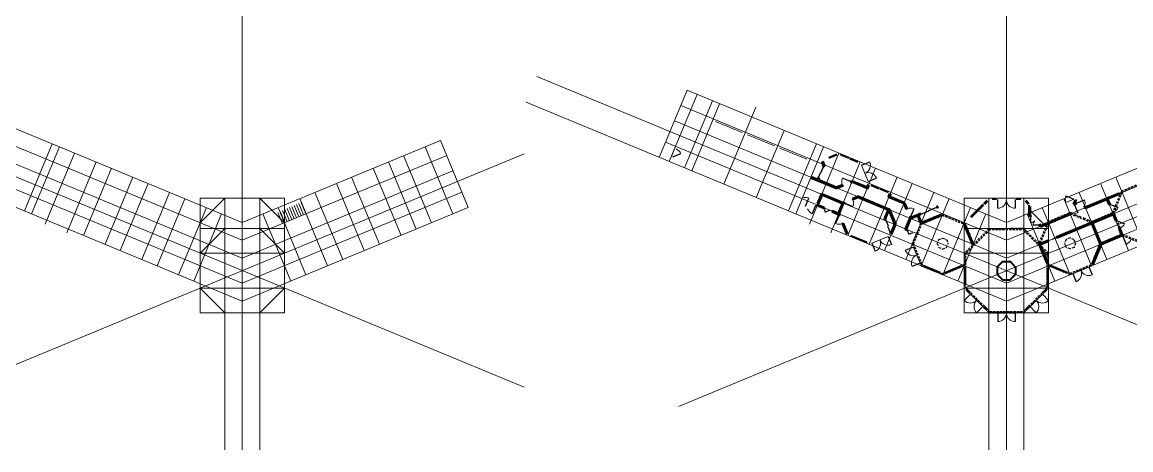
# Model space of a CAD drawing. Header units: inches. Extents: x 2775 to 35798, y 1675 to 10350.
# Drawn here: x 21073 to 25642, y 3122 to 4886 of the extents above; entities that cross this region are included whole.
import ezdxf

# ---------------------------------------------------------------- set-up
doc = ezdxf.new("R2010")
doc.units = ezdxf.units.IN
doc.header["$LTSCALE"] = 0.5
doc.header["$MEASUREMENT"] = 0
doc.linetypes.add('HIDDEN', pattern=[0.375, 0.25, -0.125])
for name, color, linetype, lineweight in [('DOORS', 7, 'CONTINUOUS', 30), ('INT WALLS', 7, 'CONTINUOUS', 40), ('LAYOUT', 6, 'CONTINUOUS', 9), ('MILLWORK', 7, 'CONTINUOUS', 20), ('ROOF BEAMS', 3, 'HIDDEN', 30)]:
    doc.layers.add(name, color=color, linetype=linetype, lineweight=lineweight)

msp = doc.modelspace()

# ---------------------------------------------------------------- linework, layer by layer
at = {"layer": 'DOORS', "lineweight": 20, "ltscale": 75}
for p, q in [((23929.60991, 4476.52683), (24040.48292, 4430.62286)), ((24062.61392, 4421.46011), (24173.48694, 4375.55614)), ((24195.82937, 4366.30586), (24306.70239, 4320.40188))]:
    msp.add_line(p, q, dxfattribs=at)
at = {"layer": 'DOORS', "lineweight": 9, "ltscale": 50}
for p, q in [((23748.71741, 4332.15127), (23762.48859, 4365.41318)), ((24429.49159, 4342.27494), (24396.23241, 4328.49717)), ((24480.33808, 4328.51803), (24447.07619, 4342.28928)), ((24431.78788, 4336.73175), (24398.5287, 4322.95397)), ((24478.04287, 4322.97439), (24444.78099, 4336.74563)), ((24515.92446, 4307.29047), (24482.66257, 4321.06171)), ((24518.21967, 4312.83412), (24484.95778, 4326.60536)), ((24560.15903, 4229.20602), (24532.58644, 4295.71732)), ((24570.268, 4211.27985), (24603.52991, 4197.50868)), ((24572.5632, 4216.8235), (24605.82511, 4203.05233)), ((24608.14962, 4195.59602), (24641.41153, 4181.82484)), ((24610.44482, 4201.13967), (24643.70673, 4187.36849)), ((25093.17009, 4160.09733), (25165.17009, 4160.10906)), ((25170.17009, 4160.10988), (25188.17009, 4160.11281)), ((24981.01239, 4083.88631), (25031.93991, 4134.78216)), ((24985.25371, 4079.64235), (25036.18123, 4130.5382)), ((25035.47655, 4138.3166), (25048.20843, 4151.04056)), ((25039.72622, 4134.06428), (25052.4581, 4146.78824)), ((25170.1724, 4154.10988), (25188.1724, 4154.11281)), ((25218.63805, 4134.28418), (25205.90204, 4147.00394)), ((25222.88771, 4138.51981), (25210.1517, 4151.23957)), ((24486.15429, 4001.67391), (24552.67811, 3974.13163)), ((24488.44894, 4007.21779), (24554.97279, 3979.67549)), ((24641.43493, 4001.68927), (24574.9165, 3974.13384)), ((24773.4279, 3891.94554), (24745.85527, 3958.45682)), ((24855.61553, 3848.70859), (24789.09162, 3876.25102)), ((24857.91021, 3854.25246), (24791.3864, 3881.79485)), ((24941.9731, 3881.76683), (24875.55811, 3854.2542)), ((24944.29171, 3876.23287), (24877.85388, 3848.71079)), ((24955.45168, 3873.75273), (24955.46341, 3801.75273)), ((24961.45168, 3873.75371), (24961.46341, 3801.75371)), ((25314.32638, 3876.28882), (25380.77253, 3848.78681)), ((25316.64332, 3881.82347), (25383.06663, 3854.33092)), ((25402.98133, 3848.78349), (25469.49626, 3876.34758)), ((24964.69101, 3779.59246), (24977.42425, 3766.86985)), ((24968.93202, 3783.83673), (24981.66526, 3771.11413)), ((24980.96127, 3763.3358), (25031.89422, 3712.44539)), ((25226.76733, 3712.46291), (25277.68348, 3763.36992)), ((25276.97516, 3771.14624), (25289.70411, 3783.8729)), ((25281.2193, 3766.9051), (25293.94837, 3779.63188)), ((25035.43123, 3708.91133), (25048.16447, 3696.18873)), ((25039.67224, 3713.1556), (25052.40548, 3700.433)), ((25206.25802, 3700.4418), (25218.98707, 3713.16857)), ((25210.50228, 3696.20078), (25223.23135, 3708.92756))]:
    msp.add_line(p, q, dxfattribs=at)
at = {"layer": 'DOORS', "ltscale": 50}
for p, q in [((23754.26106, 4329.85607), (23787.51847, 4343.63809)), ((24532.58644, 4295.71732), (24565.84209, 4309.50361)), ((24354.60476, 4245.75883), (24362.519, 4264.87431)), ((24364.5544, 4263.8157), (24375.00171, 4289.04938)), ((24486.95482, 4227.93418), (24453.69473, 4241.70966)), ((24560.15903, 4229.20602), (24593.41468, 4242.99232)), ((24301.00056, 4126.81514), (24314.66545, 4160.12052)), ((25374.43896, 4169.5925), (25407.70087, 4155.82132)), ((24342.97832, 4128.97931), (24329.10977, 4095.75823)), ((24376.42193, 4118.0462), (24383.31294, 4101.41749)), ((24463.14761, 4139.38159), (24496.3457, 4125.63179)), ((24747.33621, 4116.32511), (24733.56933, 4083.06148)), ((24808.93118, 4109.0305), (24842.19041, 4122.80824)), ((24983.12887, 4081.76851), (25034.0564, 4132.66436)), ((25037.59303, 4136.1988), (25050.32491, 4148.92276)), ((25070.17125, 4157.08047), (25088.17125, 4157.08741)), ((25093.17241, 4154.08933), (25093.17241, 4118.08933)), ((25165.1724, 4154.11706), (25165.1724, 4118.11706)), ((25170.17124, 4157.11899), (25188.17124, 4157.12592)), ((25208.02687, 4149.12176), (25220.73373, 4136.3728)), ((25410.02262, 4132.84368), (25423.80036, 4099.58449)), ((25417.74411, 4138.91317), (25450.99975, 4152.69948)), ((25555.39478, 4134.84647), (25588.65665, 4121.0753)), ((24399.56437, 4108.4647), (24382.93566, 4101.57369)), ((24438.414, 4088.54222), (24424.64721, 4055.27883)), ((24631.17977, 4071.25115), (24641.94809, 4045.27556)), ((24776.57586, 4093.27412), (24809.83509, 4107.05187)), ((25229.19112, 4083.11186), (25229.19112, 4059.11186)), ((25582.92639, 4068.31514), (25616.17249, 4054.50566)), ((24639.59642, 4044.32731), (24650.28132, 4018.55294)), ((24720.47369, 4027.55228), (24727.33526, 4010.99461)), ((25263.15391, 4049.19241), (25239.15391, 4049.19241)), ((24487.30338, 4004.45014), (24553.82977, 3976.914)), ((24641.43309, 4001.69352), (24655.22053, 3968.43835)), ((24727.33526, 4010.99461), (24743.89293, 4017.85618)), ((25319.03934, 3991.43526), (25352.29672, 4005.21727)), ((25608.80291, 4002.73114), (25622.58951, 3969.4748)), ((24574.91213, 3974.14426), (24588.69957, 3940.88909)), ((24745.85957, 3958.4586), (24712.5999, 3944.68199)), ((24773.43839, 3891.94989), (24740.17873, 3878.17328)), ((24790.24082, 3879.02715), (24856.76721, 3851.49101)), ((24876.70165, 3851.49298), (24943.15602, 3878.94397)), ((24958.45168, 3873.75322), (24958.46341, 3801.75322)), ((25300.18307, 3801.77333), (25300.17134, 3873.77333)), ((25381.92392, 3851.56936), (25315.46154, 3879.00013)), ((25402.98156, 3848.78359), (25416.75817, 3815.52393)), ((25469.49027, 3876.36242), (25483.26687, 3843.10276)), ((24980.96775, 3763.34229), (24955.51191, 3737.88645)), ((24966.81854, 3781.72162), (24979.55136, 3768.9986)), ((25277.66571, 3763.38764), (25303.12155, 3737.93179)), ((25279.07774, 3769.04504), (25291.80076, 3781.77786)), ((25031.89905, 3712.45021), (25006.4432, 3686.99437)), ((25037.55645, 3711.03818), (25050.28927, 3698.31516)), ((25208.3943, 3698.30713), (25221.11732, 3711.03995)), ((25218.99518, 3713.16046), (25223.23946, 3708.91945)), ((25226.77363, 3712.45635), (25252.22947, 3687.0005)), ((25070.33436, 3690.01574), (25088.33436, 3690.02267)), ((25093.33552, 3687.02459), (25093.33552, 3651.02459)), ((25165.33551, 3687.05233), (25165.33551, 3651.05233)), ((25170.33436, 3690.05425), (25188.33436, 3690.06118))]:
    msp.add_line(p, q, dxfattribs=at)
at = {"layer": 'DOORS', "lineweight": 20, "ltscale": 50}
for p, q in [((24430.63973, 4339.50335), (24397.38056, 4325.72557)), ((24479.19047, 4325.74621), (24445.92859, 4339.51745)), ((24517.07206, 4310.0623), (24483.81018, 4323.83354)), ((24571.41561, 4214.0517), (24604.67752, 4200.28052)), ((24609.29723, 4198.36786), (24642.55914, 4184.59668)), ((24810.06175, 4106.27918), (24808.70884, 4109.55807))]:
    msp.add_line(p, q, dxfattribs=at)
at = {"layer": 'DOORS', "color": 7, "lineweight": 9, "ltscale": 50}
for p, q in [((25070.17009, 4160.09359), (25088.17009, 4160.09652)), ((25070.17107, 4154.09359), (25088.17107, 4154.09652))]:
    msp.add_line(p, q, dxfattribs=at)
at = {"layer": 'DOORS', "lineweight": 9, "ltscale": 75}
for p, q in [((25374.44345, 4142.03929), (25407.70087, 4155.82132)), ((25297.18307, 3801.77284), (25297.17134, 3873.77284)), ((25303.18307, 3801.77382), (25303.17134, 3873.77382))]:
    msp.add_line(p, q, dxfattribs=at)
at = {"layer": 'DOORS', "lineweight": 9, "ltscale": 50}
for centre, radius, start, end in [((23754.26106, 4329.85607), 36, 22.50933614, 67.50933614), ((24532.58644, 4295.71732), 36, 292.51669847, 22.51669847), ((24560.15903, 4229.20602), 36, 22.51669847, 112.51669847), ((24486.95482, 4227.93418), 35.99996, 157.50190479, 202.50190479), ((24301.00056, 4126.81514), 35.99969, 67.69210922, 112.69210922), ((24342.97832, 4128.97931), 35.99969, 202.34130884, 247.34130884), ((24463.14761, 4139.38159), 35.93286, 337.50190479, 22.50190479), ((24733.56933, 4083.06148), 35.99995, 67.51670903, 112.51670903), ((25093.16654, 4154.09733), 36.008, 270.00933234, 0.0220674), ((25165.1724, 4154.10906), 35.99786, 179.99659369, 270), ((25417.74411, 4138.91317), 36, 337.51672382, 22.51672382), ((25555.39478, 4134.84647), 36.00075, 292.50628263, 337.50934347), ((25410.02262, 4132.84368), 36, 247.50196312, 292.50196312), ((24438.414, 4088.54222), 35.99969, 247.51670903, 292.51670903), ((25229.19112, 4083.11186), 24, 270, 315.03657712), ((25263.15391, 4049.19241), 24, 135.03657712, 180), ((25582.92639, 4068.31514), 36.00014, 292.44313472, 337.44339486), ((24574.9152, 3974.13687), 35.99786, 292.51867229, 22.5220786), ((24641.43544, 4001.70316), 36.008, 202.49660489, 292.50933995), ((25608.80291, 4002.73114), 36.00075, 292.51672382, 337.51672382), ((24745.86471, 3958.46708), 36.008, 202.50933234, 292.5220674), ((24773.431, 3891.94682), 35.99786, 112.49659369, 202.5), ((25402.97308, 3848.78874), 36.008, 292.50933234, 22.5220674), ((25469.49333, 3876.35503), 35.99786, 202.49659369, 292.5), ((24980.96926, 3763.35209), 36.008, 225.00933234, 315.0220674), ((25031.89339, 3712.44456), 35.99786, 134.99659369, 225), ((25226.76383, 3712.45786), 36.008, 315.00933234, 45.0220674), ((25277.67136, 3763.38198), 35.99786, 224.99659369, 315), ((25093.32965, 3687.0326), 36.008, 270.00933234, 0.0220674), ((25165.33551, 3687.04432), 35.99786, 179.99659369, 270)]:
    msp.add_arc(centre, radius, start, end, dxfattribs=at)
at = {"layer": 'DOORS', "lineweight": 9, "ltscale": 75}
msp.add_arc((25407.70087, 4155.82132), 36, 157.50934347, 202.50934347, dxfattribs=at)
at = {"layer": 'INT WALLS', "ltscale": 50}
for p, q in [((24374.68809, 4297.69567), (24369.24591, 4310.82343)), ((24379.83574, 4297.682), (24373.63427, 4312.64133)), ((24371.74029, 4290.54608), (24376.12902, 4288.72905)), ((24322.65657, 4244.20891), (24430.68483, 4199.48276)), ((24324.4736, 4248.59764), (24349.99751, 4238.03016)), ((24357.76746, 4244.37989), (24353.37874, 4246.19692)), ((24354.38624, 4236.21313), (24430.68433, 4204.62399)), ((24453.69564, 4214.15648), (24430.68433, 4204.62399)), ((24455.51354, 4209.76812), (24430.68483, 4199.48276)), ((24453.69564, 4214.15648), (24455.51354, 4209.76812)), ((24493.40647, 4230.60679), (24486.95482, 4227.93418)), ((24486.95482, 4227.93418), (24488.77271, 4223.54581)), ((24493.40745, 4225.46577), (24488.77271, 4223.54581)), ((24554.88451, 4205.1668), (24559.25419, 4215.72098)), ((24557.45654, 4198.96186), (24563.68491, 4214.0054)), ((24366.68794, 4179.16862), (24349.75305, 4138.26533)), ((24369.25963, 4172.96287), (24352.71508, 4133.00238)), ((24366.68794, 4179.16862), (24456.75973, 4141.87683)), ((24369.25963, 4172.96287), (24453.56933, 4138.05672)), ((24519.48206, 4167.85971), (24494.52689, 4157.52197)), ((24519.48256, 4162.71849), (24496.34478, 4153.1336)), ((24519.48206, 4167.85971), (24646.78058, 4115.15524)), ((24519.48256, 4162.71849), (24641.86042, 4112.05128)), ((24647.99462, 4179.09929), (24641.77269, 4164.07132)), ((24652.34134, 4177.18081), (24647.97878, 4166.64382)), ((25454.6066, 4123.65683), (25595.09832, 4181.92394)), ((25546.38658, 4156.57907), (25601.30428, 4179.35547)), ((24346.5026, 4130.43348), (24376.42193, 4118.0462)), ((24352.71508, 4133.00238), (24378.23896, 4122.43492)), ((24437.02478, 4098.09626), (24453.56933, 4138.05672)), ((24440.88138, 4094.99396), (24458.45385, 4137.43719)), ((24461.27053, 4143.74544), (24456.75973, 4141.87683)), ((24463.14761, 4139.38159), (24458.45385, 4137.43719)), ((24461.25311, 4143.78595), (24463.14761, 4139.38159)), ((24494.51001, 4157.56271), (24496.34478, 4153.1336)), ((24646.78058, 4115.15524), (24673.50314, 4050.69445)), ((24705.83985, 4137.54757), (24715.39515, 4114.49805)), ((24709.46803, 4141.1992), (24719.78304, 4116.31708)), ((24719.78304, 4116.31708), (24715.39515, 4114.49805)), ((24847.28931, 4126.24584), (24841.71632, 4123.93721)), ((24841.71855, 4123.93813), (24843.53645, 4119.54977)), ((24849.10833, 4121.85794), (24843.53422, 4119.54884)), ((25222.13859, 4130.71362), (25222.13859, 4090.15539)), ((25226.88859, 4126.04416), (25226.88859, 4092.12468)), ((25405.63413, 4134.66127), (25412.53837, 4151.33121)), ((25405.63413, 4134.66127), (25410.02262, 4132.84368)), ((25410.02262, 4132.84368), (25411.48089, 4136.3646)), ((25411.48089, 4136.3646), (25415.92765, 4134.52421)), ((25413.29848, 4140.75309), (25418.74493, 4153.90323)), ((25413.29848, 4140.75309), (25417.74411, 4138.91317)), ((25415.92765, 4134.52421), (25417.74411, 4138.91317)), ((25449.19133, 4120.75732), (25451.0078, 4125.14627)), ((25449.19133, 4120.75732), (25454.60849, 4118.5153)), ((25451.0078, 4125.14627), (25454.6066, 4123.65683)), ((25454.60849, 4118.5153), (25541.99896, 4154.75936)), ((25541.99899, 4154.75937), (25551.00518, 4133.02653)), ((25546.3866, 4156.57908), (25555.39331, 4134.845)), ((25551.12887, 4133.08074), (25555.39227, 4134.84751)), ((24409.68387, 4104.275), (24436.49334, 4093.17527)), ((24411.50091, 4108.66372), (24437.02478, 4098.09626)), ((24436.49334, 4093.17527), (24438.414, 4088.54222)), ((24438.414, 4088.54222), (24442.80189, 4090.36124)), ((24440.88138, 4094.99396), (24442.80189, 4090.36124)), ((24626.16514, 4074.14207), (24641.86042, 4112.05128)), ((24626.16514, 4074.14207), (24627.92106, 4069.90639)), ((24627.91808, 4069.90516), (24632.31189, 4071.71833)), ((24631.30664, 4074.14324), (24644.96471, 4107.13192)), ((24631.30664, 4074.14324), (24632.31189, 4071.71833)), ((24644.96471, 4107.13192), (24668.36164, 4050.69328)), ((24712.18186, 4030.98529), (24731.10209, 4076.60939)), ((24718.39015, 4033.55594), (24735.48392, 4074.77574)), ((24729.18143, 4081.24245), (24731.10209, 4076.60939)), ((24733.56933, 4083.06148), (24729.25483, 4081.27607)), ((24733.56933, 4083.06148), (24734.95781, 4079.71214)), ((24764.08112, 4091.77656), (24734.95781, 4079.71214)), ((24763.70539, 4086.47948), (24735.50596, 4074.79777)), ((24775.39435, 4058.28308), (24763.70539, 4086.47948)), ((24775.19787, 4096.38171), (24764.08112, 4091.77656)), ((24777.01576, 4091.99335), (24768.09376, 4088.29738)), ((24779.25592, 4061.37172), (24768.09376, 4088.29738)), ((24775.19787, 4096.38171), (24777.01576, 4091.99335)), ((24861.18, 4092.73833), (24780.16543, 4059.17777)), ((24862.89613, 4088.30781), (24780.71358, 4054.2634)), ((25229.19112, 4083.11186), (25222.13859, 4090.15539)), ((25232.54774, 4086.47276), (25226.88859, 4092.12468)), ((25229.19112, 4083.11186), (25232.54774, 4086.47276)), ((25270.20645, 4042.14887), (25393.6458, 4093.30271)), ((25301.32222, 4060.1851), (25390.01004, 4096.93775)), ((25390.01004, 4096.93775), (25391.85866, 4101.40114)), ((25391.85866, 4101.40114), (25396.24715, 4099.58354)), ((25393.6458, 4093.30271), (25396.24715, 4099.58354)), ((25479.68261, 4060.57743), (25566.17498, 4096.42027)), ((25483.69513, 4057.09852), (25572.37905, 4093.84955)), ((25564.78719, 4099.76916), (25569.17532, 4101.58762)), ((25564.78719, 4099.76916), (25566.17498, 4096.42027)), ((25567.99092, 4092.03109), (25578.53604, 4066.5016)), ((25569.17532, 4101.58762), (25571.47235, 4096.04466)), ((25571.47339, 4096.04214), (25582.92626, 4068.31501)), ((25578.53595, 4066.50182), (25582.92617, 4068.31523)), ((24452.20018, 4055.28686), (24456.58808, 4057.10589)), ((24452.20018, 4055.28686), (24470.60761, 4010.88402)), ((24456.58808, 4057.10589), (24474.95309, 4012.80536)), ((24654.67782, 4017.64239), (24668.36164, 4050.69328)), ((24657.03921, 4010.9287), (24673.50314, 4050.69445)), ((24712.18186, 4030.98529), (24720.47369, 4027.55228)), ((24718.39015, 4033.55594), (24722.29744, 4031.93823)), ((24720.47369, 4027.55228), (24722.29744, 4031.93823)), ((24990.06221, 3968.54887), (24955.6995, 4051.43936)), ((24994.40424, 3967.47851), (24959.72589, 4051.13041)), ((25263.15391, 4049.19241), (25266.51052, 4052.55331)), ((25270.20645, 4042.14887), (25263.15391, 4049.19241)), ((25271.31853, 4047.75143), (25266.51052, 4052.55331)), ((25271.31853, 4047.75143), (25295.32164, 4057.69843)), ((25334.75844, 4000.52018), (25479.68261, 4060.57743)), ((25336.5769, 3996.13205), (25479.307, 4055.28006)), ((25479.307, 4055.28006), (25514.77316, 3969.69666)), ((25483.69513, 4057.09852), (25518.62875, 3972.80021)), ((25592.27977, 4033.22836), (25596.67003, 4035.04169)), ((25592.27977, 4033.22836), (25602.8275, 4007.69257)), ((25596.67003, 4035.04169), (25607.70501, 4008.32627)), ((24649.3694, 4018.17663), (24653.71324, 4019.96917)), ((24649.3694, 4018.17663), (24651.7405, 4012.45282)), ((24649.37399, 4018.17852), (24651.74657, 4012.45533)), ((24653.71324, 4019.96917), (24654.67782, 4017.64239)), ((25263.56714, 3971.01818), (25301.50106, 3986.73817)), ((25269.77373, 3968.44851), (25303.31952, 3982.35004)), ((25301.50106, 3986.73817), (25303.31952, 3982.35004)), ((25334.75844, 4000.52018), (25336.5769, 3996.13205)), ((25602.8275, 4007.69257), (25518.62875, 3972.80021)), ((25606.03094, 4003.87838), (25519.16179, 3967.8794)), ((25606.03094, 4003.87838), (25608.80291, 4002.73114)), ((25607.70501, 4008.32627), (25610.61938, 4007.12009)), ((25608.80291, 4002.73114), (25610.61938, 4007.12009)), ((24990.06221, 3968.54887), (24994.40424, 3970.47851)), ((25297.16871, 3889.93421), (25263.56714, 3971.01818)), ((25303.39711, 3887.31192), (25269.77373, 3968.44851)), ((25514.77316, 3969.69666), (25480.68584, 3887.39462)), ((25519.16179, 3967.8794), (25485.07433, 3885.57703))]:
    msp.add_line(p, q, dxfattribs=at)
at = {"layer": 'INT WALLS', "color": 7, "ltscale": 50}
for p, q in [((24374.6881, 4297.66599), (24371.74029, 4290.54608)), ((24379.83574, 4297.682), (24376.12902, 4288.72905)), ((24353.37874, 4246.19692), (24349.99751, 4238.03016)), ((24357.76746, 4244.37989), (24354.38624, 4236.21313)), ((24554.88451, 4205.1668), (24493.40647, 4230.60679)), ((24557.45654, 4198.96186), (24493.40745, 4225.46577)), ((24705.81872, 4137.56868), (24641.77269, 4164.07132)), ((24709.46803, 4141.1992), (24647.97878, 4166.64382)), ((24378.23896, 4122.43492), (24376.42193, 4118.0462)), ((24411.50091, 4108.66372), (24409.68387, 4104.275))]:
    msp.add_line(p, q, dxfattribs=at)
at = {"layer": 'INT WALLS', "lineweight": 20, "ltscale": 50}
for p, q in [((24843.32097, 4120.05693), (24841.96806, 4123.33582)), ((24810.0425, 4106.32583), (24808.68959, 4109.60472))]:
    msp.add_line(p, q, dxfattribs=at)
at = {"layer": 'LAYOUT', "color": 1, "ltscale": 150}
for p, q in [((21980.04963, 3122.05937), (21979.74895, 4968.08145)), ((25129.42979, 3122.07538), (25129.12911, 4968.09746)), ((23141.06656, 3380.1166), (20044.41407, 4662.20094)), ((26290.44672, 3380.13261), (23193.79422, 4662.21695)), ((23141.0661, 4342.03421), (20627.734, 3300.49776)), ((26290.44625, 4342.05023), (23777.11415, 3300.51377))]:
    msp.add_line(p, q, dxfattribs=at)
at = {"layer": 'LAYOUT', "ltscale": 150}
for p, q in [((21979.89689, 4059.84072), (20663.48969, 4604.86315)), ((25129.27704, 4059.85674), (23812.86984, 4604.87916)), ((21979.94974, 3735.38285), (20000.07086, 4555.09759)), ((21979.90886, 3986.32465), (20637.49783, 4542.11325)), ((25129.32989, 3735.39886), (23149.45101, 4555.11361)), ((25129.28901, 3986.34066), (23786.87798, 4542.12926)), ((21979.92084, 3912.80857), (20611.50597, 4479.36335)), ((25129.30099, 3912.82458), (23760.88613, 4479.37936)), ((21979.93776, 3808.89893), (20574.76836, 4390.67091)), ((22796.30986, 4398.16606), (21979.89689, 4059.84074)), ((25129.31791, 3808.91494), (23724.14852, 4390.68693)), ((25945.69001, 4398.18207), (25129.27704, 4059.85676)), ((22822.31195, 4335.4204), (21979.90886, 3986.32466)), ((25971.6921, 4335.43641), (25129.28901, 3986.34067)), ((22848.31404, 4272.67474), (21979.92084, 3912.80858)), ((25997.69419, 4272.69075), (25129.30099, 3912.82459)), ((22885.06611, 4183.9883), (21979.93776, 3808.89892)), ((26034.44626, 4184.00431), (25129.31791, 3808.91493)), ((22911.0682, 4121.24264), (21979.94974, 3735.38284)), ((26060.44835, 4121.25865), (25129.32989, 3735.39885))]:
    msp.add_line(p, q, dxfattribs=at)
at = {"layer": 'LAYOUT', "ltscale": 50}
for p, q in [((23812.86984, 4604.87916), (23698.15666, 4327.93703)), ((23739.81063, 4310.6917), (23854.47876, 4587.65249)), ((23802.58093, 4284.70336), (23917.24906, 4561.66414)), ((23832.14707, 4272.4623), (23946.8152, 4549.42308)), ((23965.19468, 4217.37752), (24096.55656, 4534.65913)), ((24098.2423, 4162.29275), (24212.91043, 4439.25354)), ((21081.90976, 4107.19197), (21196.57789, 4384.15276)), ((21111.4759, 4094.95091), (21226.14403, 4371.9117)), ((21167.69371, 4053.13618), (21288.91432, 4345.92336)), ((22733.54803, 4372.15727), (22848.30638, 4095.23385)), ((24231.28991, 4107.20798), (24345.95804, 4384.16877)), ((24260.85605, 4094.96692), (24375.52418, 4371.92771)), ((24317.07386, 4053.15219), (24438.29447, 4345.93937)), ((21256.3921, 4016.41297), (21377.61273, 4309.20018)), ((22582.09976, 4309.3964), (22696.85811, 4032.47298)), ((22644.86159, 4335.40519), (22759.61993, 4058.48178)), ((24405.77226, 4016.42898), (24526.99289, 4309.21619)), ((21325.7149, 4006.25104), (21440.38303, 4283.21183)), ((22519.33794, 4283.38761), (22634.09628, 4006.46419)), ((24475.09505, 4006.26706), (24589.76318, 4283.22784)), ((21414.41331, 3969.52786), (21529.08144, 4246.48865)), ((21477.1836, 3943.53952), (21591.85173, 4220.50031)), ((22367.88967, 4220.62675), (22482.64802, 3943.70333)), ((22430.6515, 4246.63554), (22545.40984, 3969.71212)), ((24563.79346, 3969.54388), (24678.46159, 4246.50466)), ((24626.56376, 3943.55553), (24741.23189, 4220.51632)), ((25517.26982, 4220.64276), (25632.02817, 3943.71934)), ((25580.03165, 4246.65155), (25694.78999, 3969.72813)), ((21565.88201, 3906.81634), (21680.55014, 4183.77713)), ((22279.20323, 4183.87468), (22393.96157, 3906.95126)), ((24715.26217, 3906.83235), (24829.9303, 4183.79314)), ((25428.58338, 4183.89069), (25543.34173, 3906.96727)), ((21628.65231, 3880.828), (21743.32044, 4157.78878)), ((21717.35072, 3844.10482), (21832.01885, 4121.0656)), ((22127.75496, 4121.11381), (22242.51331, 3844.19039)), ((22216.4414, 4157.86589), (22331.19975, 3880.94247)), ((24778.03246, 3880.84401), (24892.70059, 4157.8048)), ((24866.73087, 3844.12083), (24981.399, 4121.08162)), ((25277.13511, 4121.12983), (25391.89346, 3844.20641)), ((25365.82155, 4157.8819), (25480.5799, 3880.95848)), ((21780.12101, 3818.11647), (21894.78914, 4095.07726)), ((22064.99313, 4095.10502), (22179.75148, 3818.1816)), ((24929.50117, 3818.13248), (25044.1693, 4095.09327)), ((25214.37329, 4095.12103), (25329.13163, 3818.19762))]:
    msp.add_line(p, q, dxfattribs=at)
at = {"layer": 'LAYOUT', "linetype": 'Continuous', "ltscale": 50}
msp.add_line((22796.30986, 4398.16606), (22911.0682, 4121.24264), dxfattribs=at)
at = {"layer": 'LAYOUT', "color": 2, "ltscale": 50}
for p, q in [((21806.09767, 3687.00213), (21806.02068, 4159.66184)), ((21907.88056, 4160.09149), (21806.03719, 4058.31146)), ((21806.05733, 4160.0749), (22153.70398, 4160.13153)), ((22153.75705, 4058.36815), (22051.88056, 4160.11494)), ((22153.74027, 4160.13153), (22153.81733, 3687.05877)), ((24955.47782, 3687.01815), (24955.40084, 4159.67785)), ((24955.43749, 4160.09091), (25303.08414, 4160.14754)), ((25303.12043, 4160.14754), (25303.19748, 3687.07478)), ((21907.90099, 4034.66533), (21806.05763, 3932.84056)), ((21806.07777, 4034.59211), (22153.72441, 4034.76199)), ((22153.77729, 3932.89716), (22051.90091, 4034.68865)), ((24955.45792, 4034.60812), (25303.10456, 4034.778)), ((21806.05763, 3932.84056), (22153.77729, 3932.89716)), ((24955.43778, 3932.85657), (25303.15744, 3932.91317)), ((21806.08109, 3788.81025), (22153.80075, 3788.86703)), ((21806.08109, 3788.81025), (21907.9577, 3687.01873)), ((22051.95763, 3687.04206), (22153.80075, 3788.86703)), ((24955.46124, 3788.82626), (25303.1809, 3788.88304)), ((22153.81733, 3687.05877), (21806.09767, 3687.00213)), ((25303.19748, 3687.07478), (24955.47782, 3687.01815))]:
    msp.add_line(p, q, dxfattribs=at)
at = {"layer": 'LAYOUT', "color": 2, "ltscale": 150}
for p, q in [((21908.04964, 3122.04765), (21907.88056, 4160.09149)), ((22052.04963, 3122.0711), (22051.88056, 4160.11494)), ((25057.42979, 3122.06366), (25057.26071, 4160.1075)), ((25201.42979, 3122.08711), (25201.26071, 4160.13095))]:
    msp.add_line(p, q, dxfattribs=at)
at = {"layer": 'LAYOUT', "color": 5, "lineweight": 20, "ltscale": 50}
msp.add_line((25093.33436, 3690.02459), (25165.33436, 3690.05233), dxfattribs=at)
at = {"layer": 'MILLWORK', "ltscale": 50}
for p, q in [((22174.52007, 4066.99139), (22155.38506, 4113.16608)), ((22184.22015, 4071.01114), (22165.08514, 4117.18583)), ((22193.92023, 4075.0309), (22174.78522, 4121.20559)), ((22203.62031, 4079.05066), (22184.4853, 4125.22535)), ((22213.32039, 4083.07042), (22194.18538, 4129.24511)), ((22223.02047, 4087.09018), (22203.88546, 4133.26487)), ((22232.72055, 4091.10993), (22213.58554, 4137.28462)), ((22242.42063, 4095.12969), (22223.28562, 4141.30438)), ((22145.41983, 4054.93211), (22126.28482, 4101.1068)), ((22155.11991, 4058.95187), (22135.9849, 4105.12656)), ((22164.81999, 4062.97163), (22145.68498, 4109.14632)), ((25283.32008, 4052.72493), (25226.88859, 4109.08442))]:
    msp.add_line(p, q, dxfattribs=at)
at = {"layer": 'ROOF BEAMS', "ltscale": 75}
for p, q in [((25603.81125, 4189.02235), (25694.39028, 4226.61722)), ((25607.64082, 4185.19825), (25694.39414, 4221.20526)), ((25567.14355, 4100.31957), (25603.81125, 4189.02235)), ((25571.76432, 4098.40945), (25607.64082, 4185.19825)), ((24775.86354, 4056.79861), (24866.44256, 4094.39348)), ((24779.6931, 4052.97451), (24866.44643, 4088.98152)), ((24864.30464, 4095.18576), (24958.98096, 4056.04873)), ((24864.3085, 4089.7738), (24955.15686, 4052.21917)), ((25301.09255, 4063.39194), (25391.67158, 4100.98681)), ((25304.92212, 4059.56784), (25391.67544, 4095.57485)), ((25391.67544, 4095.57485), (25478.48011, 4059.69179)), ((25480.39023, 4064.31255), (25567.14355, 4100.31957)), ((25483.65953, 4060.25592), (25567.70768, 4095.14014)), ((25567.70768, 4095.14014), (25602.5919, 4011.092)), ((25571.76432, 4098.40945), (25607.78064, 4011.6337)), ((24741.32781, 3971.35583), (24778.79327, 4061.98847)), ((24746.73977, 3971.3597), (24782.62283, 4058.16437)), ((24955.15686, 4052.21917), (24990.79048, 3966.36549)), ((25058.40213, 4034.04325), (24955.86142, 3931.40228)), ((24958.98096, 4056.04873), (24994.61508, 3970.19384)), ((25060.47564, 4029.04426), (24960.88073, 3929.35197)), ((25205.96032, 4029.11535), (25053.40457, 4029.0408)), ((25200.95788, 4034.11291), (25058.40213, 4034.04325)), ((25297.63615, 3930.46144), (25198.88926, 4029.11189)), ((25302.63513, 3932.53495), (25200.95788, 4034.11291)), ((25265.45895, 3977.19074), (25301.09255, 4063.39194)), ((25269.28801, 3973.36542), (25304.92212, 4059.56784)), ((25478.48011, 4059.69179), (25514.48712, 3972.93846)), ((25483.65953, 4060.25592), (25518.54376, 3976.20777)), ((24843.8194, 3972.69553), (24850.47673, 3988.76832)), ((24850.47673, 3988.76832), (24866.54934, 3995.42607)), ((24866.54934, 3995.42607), (24882.62213, 3988.76874)), ((24882.62213, 3988.76874), (24889.27988, 3972.69613)), ((25375.70369, 3989.05637), (25369.06891, 3972.97426)), ((25391.76696, 3995.73664), (25375.70369, 3989.05637)), ((25407.84907, 3989.10186), (25391.76696, 3995.73664)), ((25407.84907, 3989.10186), (25414.52934, 3973.0386)), ((25518.54376, 3976.20777), (25602.5919, 4011.092)), ((25519.10789, 3971.02835), (25605.83878, 4007.02605)), ((25605.83878, 4007.02605), (25694.5733, 3970.34523)), ((25607.78064, 4011.6337), (25694.56944, 3975.75719)), ((24740.2878, 3973.21901), (24778.60076, 3880.90989)), ((24745.69976, 3973.22288), (24782.42486, 3884.73945)), ((24843.8194, 3972.69553), (24850.47715, 3956.62291)), ((24850.47715, 3956.62291), (24866.54994, 3949.96559)), ((24866.54994, 3949.96559), (24882.62255, 3956.62333)), ((24882.62255, 3956.62333), (24889.27988, 3972.69613)), ((24955.86142, 3931.40228), (24955.93088, 3789.26019)), ((24960.85895, 3936.46725), (24960.92987, 3791.32439)), ((25297.70323, 3793.18351), (25297.63615, 3930.46144)), ((25302.65799, 3885.75689), (25302.63513, 3932.53495)), ((25369.06891, 3972.97426), (25375.74918, 3956.91099)), ((25391.8313, 3950.27621), (25375.74918, 3956.91099)), ((25407.89456, 3956.95649), (25391.8313, 3950.27621)), ((25414.52934, 3973.0386), (25407.89456, 3956.95649)), ((25514.48712, 3972.93846), (25478.60406, 3886.1338)), ((25519.10789, 3971.02835), (25482.43363, 3882.3097)), ((24782.42486, 3884.73945), (24866.77899, 3849.86938)), ((24866.77899, 3849.86938), (24955.88319, 3886.85213)), ((25305.65799, 3885.75689), (25391.85074, 3850.12678)), ((25391.85074, 3850.12678), (25478.60406, 3886.1338)), ((24778.60076, 3880.90989), (24866.78286, 3844.45742)), ((24866.78286, 3844.45742), (24955.88584, 3881.43966)), ((25302.70424, 3791.11488), (25302.66064, 3880.34544)), ((25305.66064, 3880.34544), (25391.8546, 3844.71483)), ((25391.8546, 3844.71483), (25482.43363, 3882.3097)), ((25199.79785, 3693.24065), (25300.17264, 3793.71358)), ((25057.56494, 3687.64082), (24955.93088, 3789.26019)), ((25059.63568, 3692.64183), (24960.92987, 3791.32439)), ((25201.87136, 3688.24166), (25305.17365, 3791.64495)), ((25057.56494, 3687.64082), (25202.40195, 3687.71159)), ((25059.63568, 3692.64183), (25200.32844, 3692.71058))]:
    msp.add_line(p, q, dxfattribs=at)
at = {"layer": 'ROOF BEAMS', "ltscale": 100}
msp.add_line((25391.67158, 4100.98681), (25480.39023, 4064.31255), dxfattribs=at)
at = {"layer": 'ROOF BEAMS', "color": 3, "linetype": 'Continuous', "lineweight": 30, "ltscale": 75}
for p, q in [((25113.01282, 3900.0916), (25090.16519, 3877.0226)), ((25114.25612, 3897.0918), (25093.15141, 3875.78723)), ((25164.83912, 3875.52367), (25144.30486, 3897.0918)), ((25167.41133, 3877.1843), (25145.53331, 3900.0918)), ((25090.16519, 3877.0226), (25090.11414, 3845.28477)), ((25112.25409, 3822.53081), (25090.55365, 3844.22418)), ((25093.15141, 3875.78723), (25093.11404, 3845.90657)), ((25113.93565, 3825.09175), (25093.11404, 3845.90657)), ((25164.8439, 3846.18835), (25143.75903, 3825.0966)), ((25167.84585, 3844.94794), (25145.00216, 3822.09681)), ((25164.83912, 3875.52367), (25164.8439, 3846.18835)), ((25167.83903, 3876.13566), (25167.844, 3845.56752)), ((25113.31482, 3822.09164), (25144.38084, 3822.0967)), ((25113.93565, 3825.09175), (25143.75903, 3825.0966))]:
    msp.add_line(p, q, dxfattribs=at)
at = {"layer": 'ROOF BEAMS', "linetype": 'Continuous', "ltscale": 75}
for p, q in [((25113.01273, 3900.0918), (25145.53331, 3900.0918)), ((25114.25612, 3897.0918), (25144.30486, 3897.0918))]:
    msp.add_line(p, q, dxfattribs=at)

doc.saveas('drawing.dxf')
